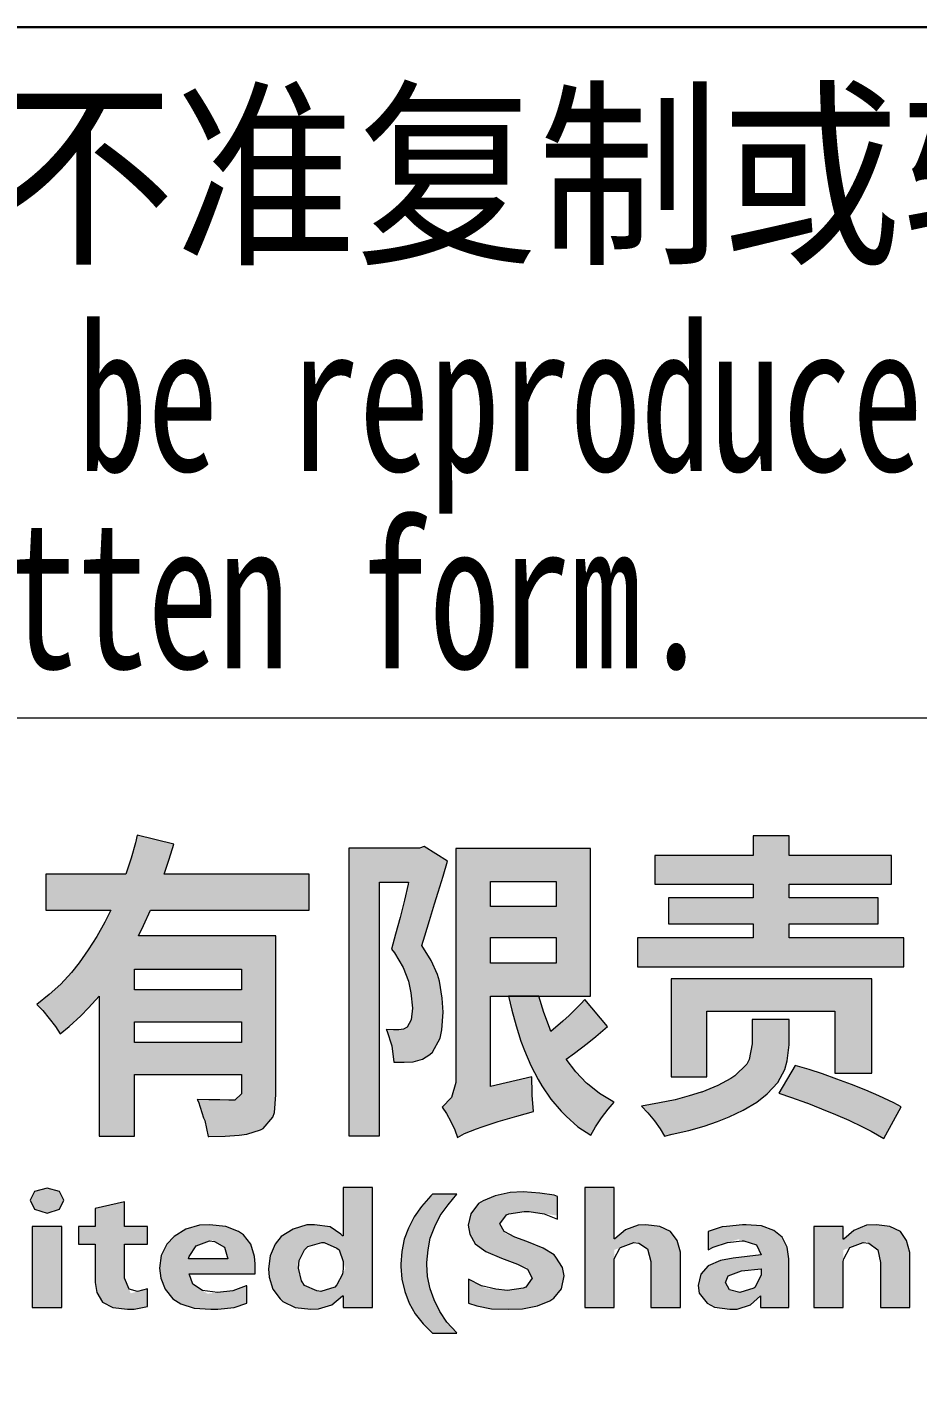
# Model space of a CAD drawing. Header units: millimetres. Extents: x 2135 to 2555, y 1580 to 1877.
# Drawn here: x 2503.31 to 2521.35, y 1627.4 to 1654.77 of the extents above; entities that cross this region are included whole.
import ezdxf
from ezdxf.enums import TextEntityAlignment as Align

# ---------------------------------------------------------------- set-up
doc = ezdxf.new("R2010")
doc.units = ezdxf.units.MM
for name, color, linetype, lineweight in [('1粗实线', 7, 'Continuous', 30), ('7文本', 2, 'Continuous', 18), ('8标注', 3, 'Continuous', 18), ('9图表', 4, 'Continuous', 18)]:
    doc.layers.add(name, color=color, linetype=linetype, lineweight=lineweight)
doc.layers.add('LOGO 1', color=7, linetype='Continuous', true_color=0x1e2380)
doc.styles.add('lanpec', font='bpec_e.shx', dxfattribs={"width": 0.75, "bigfont": 'hztxt.shx'})
doc.styles.add('黑体', font='simhei.ttf', dxfattribs={"width": 1.5})

# ---------------------------------------------------------------- blocks, each defined once
blk = doc.blocks.new('蓝滨LOGO')
at = {"layer": 'LOGO 1'}
h = blk.add_hatch(color=256, dxfattribs=at)
h.dxf.hatch_style = 1
h.paths.add_polyline_path([(72.174, 8.293), (69.387, 8.293), (69.49, 8.5), (69.629, 8.81), (72.845, 8.81), (72.845, 9.537), (69.908, 9.537), (70.011, 9.847), (70.104, 10.147), (69.361, 10.327), (69.325, 10.177), (69.237, 9.863), (69.129, 9.537), (67.508, 9.537), (67.508, 8.81), (68.829, 8.81), (68.705, 8.567), (68.545, 8.278), (68.37, 8.004), (68.184, 7.746), (68.029, 7.55), (67.812, 7.313), (67.575, 7.101), (67.327, 6.9), (67.451, 6.776), (67.575, 6.616), (67.704, 6.451), (67.797, 6.306), (67.983, 6.451), (68.22, 6.668), (68.375, 6.828), (68.592, 7.07), (68.592, 4.231), (69.304, 4.231), (69.304, 5.48), (71.472, 5.48), (71.472, 5.088), (71.338, 4.959), (71.219, 4.959), (71.033, 4.964), (70.811, 4.969), (70.579, 4.975), (70.6, 4.923), (70.708, 4.603), (70.729, 4.546), (70.796, 4.226), (70.811, 4.226), (71.142, 4.231), (71.425, 4.247), (71.58, 4.267), (71.859, 4.355), (71.911, 4.386), (72.112, 4.613), (72.143, 4.711), (72.174, 5.067)])
h.paths.add_polyline_path([(69.304, 7.612), (71.472, 7.612), (71.472, 7.194), (69.304, 7.194)], flags=16)
h.paths.add_polyline_path([(69.304, 6.549), (71.472, 6.549), (71.472, 6.126), (69.304, 6.126)], flags=16)
h = blk.add_hatch(color=256, dxfattribs=at)
h.dxf.hatch_style = 1
h.paths.add_polyline_path([(84.902, 8.252), (82.575, 8.252), (82.575, 8.531), (84.381, 8.531), (84.381, 9.063), (82.575, 9.063), (82.575, 9.336), (84.65, 9.336), (84.65, 9.919), (82.575, 9.919), (82.575, 10.317), (81.847, 10.317), (81.847, 9.919), (79.854, 9.919), (79.854, 9.336), (81.847, 9.336), (81.847, 9.063), (80.128, 9.063), (80.128, 8.531), (81.847, 8.531), (81.847, 8.252), (79.503, 8.252), (79.503, 7.659), (84.902, 7.659)])
h.paths.add_polyline_path([(84.252, 7.416), (80.185, 7.416), (80.185, 5.429), (80.907, 5.429), (80.907, 6.766), (83.504, 6.766), (83.504, 5.506), (84.252, 5.506)])
h.paths.add_polyline_path([(82.575, 6.079), (82.575, 6.595), (81.826, 6.595), (81.826, 6.1), (81.764, 5.785), (81.718, 5.687), (81.475, 5.455), (81.393, 5.398), (81.134, 5.258), (80.804, 5.124), (80.794, 5.124), (80.551, 5.047), (80.267, 4.969), (79.947, 4.902), (79.586, 4.84), (79.715, 4.701), (79.849, 4.541), (79.963, 4.376), (80.051, 4.231), (80.205, 4.267), (80.546, 4.345), (80.851, 4.433), (81.124, 4.526), (81.362, 4.624), (81.645, 4.758), (81.919, 4.918), (82.131, 5.088), (82.347, 5.32), (82.487, 5.584), (82.533, 5.754)])
h.paths.add_polyline_path([(83.839, 5.279), (83.545, 5.388), (83.251, 5.491), (82.982, 5.578), (82.698, 5.661), (82.368, 5.098), (82.621, 5.016), (82.926, 4.902), (82.936, 4.902), (83.23, 4.784), (83.519, 4.67), (83.788, 4.551), (84.066, 4.422), (84.237, 4.329), (84.495, 4.185), (84.846, 4.825), (84.696, 4.907), (84.397, 5.047), (84.133, 5.16)])
h = blk.add_hatch(color=256, dxfattribs=at)
h.dxf.hatch_style = 1
h.paths.add_polyline_path([(75.488, 7.37), (75.446, 7.504), (75.317, 7.793), (75.132, 8.097), (75.193, 8.288), (75.286, 8.598), (75.39, 8.939), (75.462, 9.176), (75.56, 9.496), (75.648, 9.806), (75.178, 10.1), (75.085, 10.069), (73.65, 10.069), (73.65, 4.236), (74.275, 4.236), (74.275, 9.377), (74.858, 9.377), (74.853, 9.336), (74.781, 9.016), (74.698, 8.686), (74.693, 8.66), (74.6, 8.324), (74.517, 8.02), (74.574, 7.943), (74.75, 7.648), (74.858, 7.37), (74.91, 7.137), (74.941, 6.822), (74.915, 6.59), (74.832, 6.44), (74.76, 6.399), (74.667, 6.384), (74.553, 6.384), (74.409, 6.394), (74.419, 6.373), (74.522, 6.059), (74.564, 5.728), (74.77, 5.728), (74.956, 5.738), (75.142, 5.79), (75.292, 5.883), (75.348, 5.935), (75.503, 6.219), (75.539, 6.384), (75.565, 6.74), (75.544, 7.029)])
h.paths.add_polyline_path([(78.548, 10.059), (75.823, 10.059), (75.823, 5.382), (75.823, 5.315), (75.73, 5.016), (75.544, 4.815), (75.632, 4.691), (75.72, 4.526), (75.797, 4.355), (75.854, 4.205), (75.993, 4.283), (76.236, 4.381), (76.355, 4.422), (76.675, 4.526), (76.773, 4.551), (77.057, 4.634), (77.392, 4.727), (77.366, 5.062), (77.366, 5.104), (77.361, 5.434), (76.525, 5.233), (76.525, 7.065), (76.886, 7.065), (77.501, 7.065), (78.548, 7.065)])
h.paths.add_polyline_path([(76.525, 7.736), (76.525, 8.257), (77.852, 8.257), (77.852, 7.736)], flags=16)
h.paths.add_polyline_path([(76.525, 8.887), (76.525, 9.393), (77.852, 9.393), (77.852, 8.887)], flags=16)
h.paths.add_polyline_path([(78.481, 6.11), (78.657, 6.249), (78.894, 6.451), (78.435, 6.998), (78.352, 6.91), (78.115, 6.678), (77.986, 6.559), (77.748, 6.353), (77.717, 6.43), (77.604, 6.735), (77.501, 7.065), (76.886, 7.065), (76.954, 6.786), (77.041, 6.466), (77.139, 6.157), (77.212, 5.966), (77.341, 5.661), (77.49, 5.377), (77.563, 5.248), (77.748, 4.98), (77.955, 4.737), (78.053, 4.634), (78.29, 4.422), (78.554, 4.247), (78.652, 4.422), (78.77, 4.603), (78.905, 4.778), (79.029, 4.918), (79.003, 4.933), (78.734, 5.093), (78.487, 5.289), (78.471, 5.305), (78.254, 5.532), (78.053, 5.79), (78.223, 5.914)])
h = blk.add_hatch(color=256, dxfattribs=at)
h.dxf.hatch_style = 1
h.paths.add_polyline_path([(62.051, 0.755), (62.051, 1.161), (60.981, 1.161), (60.981, 3.054), (60.372, 3.054), (60.372, 0.755)])
h.paths.add_polyline_path([(62.975, 2.4), (62.378, 2.4), (62.378, 0.755), (62.975, 0.755)])
h.paths.add_polyline_path([(62.682, 2.671), (62.93, 2.749), (63.031, 2.93), (62.93, 3.11), (62.682, 3.178), (62.434, 3.11), (62.333, 2.93), (62.434, 2.749)])
h.paths.add_polyline_path([(63.516, 0.755), (64.113, 0.755), (64.113, 1.668), (64.113, 1.934), (64.511, 2.083), (64.755, 1.961), (64.823, 1.702), (64.823, 0.755), (65.42, 0.755), (65.42, 1.679), (65.42, 1.912), (65.519, 1.955), (65.521, 1.961), (65.533, 1.961), (65.834, 2.092), (66.062, 1.949), (66.13, 1.69), (66.13, 0.755), (66.727, 0.755), (66.727, 1.859), (66.671, 2.107), (66.536, 2.299), (66.333, 2.4), (66.062, 2.434), (65.826, 2.411), (65.567, 2.31), (65.364, 2.13), (65.285, 2.242), (65.071, 2.389), (64.778, 2.434), (64.699, 2.434), (64.406, 2.366), (64.327, 2.321), (64.113, 2.141), (64.113, 2.4), (63.516, 2.4)])
h.paths.add_polyline_path([(67.831, 2.4), (67.234, 2.4), (67.234, 0.755), (67.831, 0.755)])
h.paths.add_polyline_path([(67.538, 2.671), (67.786, 2.749), (67.876, 2.93), (67.786, 3.11), (67.538, 3.178), (67.279, 3.11), (67.189, 2.93), (67.279, 2.749)])
h.paths.add_polyline_path([(69.105, 2.04), (69.567, 2.04), (69.567, 2.4), (69.105, 2.4), (69.105, 2.896), (68.507, 2.761), (68.507, 2.4), (68.169, 2.4), (68.169, 2.04), (68.507, 2.04), (68.507, 1.262), (68.541, 1.059), (68.654, 0.868), (68.868, 0.755), (69.161, 0.721), (69.296, 0.721), (69.567, 0.778), (69.567, 1.138), (69.228, 1.044), (69.105, 1.352)])
h.paths.add_polyline_path([(69.814, 1.555), (69.837, 1.352), (69.927, 1.127), (70.085, 0.935), (70.243, 0.834), (70.513, 0.744), (70.851, 0.721), (70.998, 0.721), (71.324, 0.755), (71.583, 0.845), (71.583, 1.194), (71.572, 1.194), (71.302, 1.093), (70.785, 1.038), (70.491, 1.228), (70.412, 1.442), (71.752, 1.442), (71.752, 1.645), (71.741, 1.792), (71.662, 2.04), (71.516, 2.231), (71.414, 2.299), (71.155, 2.4), (70.829, 2.434), (70.626, 2.423), (70.344, 2.344), (70.107, 2.197), (69.961, 2.04), (69.848, 1.814)])
h.paths.add_polyline_path([(70.558, 2.006), (70.877, 2.125), (71.133, 1.983), (71.2, 1.747), (70.381, 1.747)], flags=16)
h.paths.add_polyline_path([(72.034, 1.375), (72.113, 1.127), (72.26, 0.935), (72.316, 0.879), (72.564, 0.755), (72.879, 0.721), (73.037, 0.732), (73.307, 0.811), (73.533, 1.001), (73.533, 0.755), (74.13, 0.755), (74.13, 3.189), (73.533, 3.189), (73.533, 2.209), (73.522, 2.209), (73.488, 2.242), (73.274, 2.389), (72.958, 2.434), (72.8, 2.434), (72.519, 2.344), (72.282, 2.197), (72.158, 2.04), (72.057, 1.803), (72.023, 1.544)])
h.paths.add_polyline_path([(73.132, 2.081), (73.448, 1.943), (73.581, 1.545), (73.389, 1.18), (73.05, 1.072), (72.702, 1.23), (72.61, 1.652), (72.785, 1.984)], flags=16)
h = blk.add_hatch(color=256, dxfattribs=at)
h.dxf.hatch_style = 1
h.paths.add_polyline_path([(74.705, 1.589), (74.727, 1.33), (74.783, 1.082), (74.874, 0.845), (74.998, 0.631), (75.155, 0.428), (75.347, 0.237), (75.841, 0.237), (75.545, 0.568), (75.328, 1.024), (75.245, 1.386), (75.233, 1.656), (75.27, 2.08), (75.449, 2.55), (75.82, 3.054), (75.347, 3.054), (75.313, 3.02), (75.122, 2.806), (74.975, 2.592), (74.862, 2.366), (74.772, 2.141), (74.727, 1.893), (74.705, 1.634)])
h.paths.add_polyline_path([(76.859, 2.655), (77.258, 2.712), (77.882, 2.619), (77.882, 3.009), (77.815, 3.031), (77.522, 3.076), (77.184, 3.099), (76.924, 3.087), (76.62, 3.02), (76.372, 2.918), (76.282, 2.862), (76.124, 2.659), (76.068, 2.423), (76.102, 2.242), (76.214, 2.051), (76.429, 1.893), (76.744, 1.758), (77.259, 1.563), (77.364, 1.352), (77.229, 1.156), (76.868, 1.104), (76.432, 1.146), (76.079, 1.33), (76.079, 0.845), (76.248, 0.789), (76.541, 0.732), (76.891, 0.721), (77.172, 0.732), (77.476, 0.789), (77.724, 0.89), (77.803, 0.947), (77.961, 1.138), (78.017, 1.397), (77.984, 1.566), (77.848, 1.78), (77.815, 1.825), (77.589, 1.961), (77.262, 2.096), (76.826, 2.255), (76.71, 2.456)])
h.paths.add_polyline_path([(79.031, 3.189), (78.434, 3.189), (78.434, 0.755), (79.031, 0.755), (79.031, 1.69), (79.031, 1.925), (79.478, 2.093), (79.707, 1.949), (79.775, 1.69), (79.775, 0.755), (80.372, 0.755), (80.372, 1.882), (80.305, 2.118), (80.169, 2.299), (79.955, 2.4), (79.674, 2.434), (79.516, 2.423), (79.257, 2.332), (79.031, 2.143)])
h.paths.add_polyline_path([(80.789, 1.431), (80.733, 1.206), (80.755, 1.048), (80.913, 0.845), (81.06, 0.766), (81.375, 0.721), (81.522, 0.721), (81.792, 0.811), (81.995, 0.992), (81.995, 0.755), (82.569, 0.755), (82.569, 1.747), (82.536, 1.983), (82.434, 2.186), (82.265, 2.321), (82.017, 2.411), (81.702, 2.434), (81.634, 2.434), (81.307, 2.4), (81.217, 2.389), (80.936, 2.299), (80.936, 1.952), (81.548, 2.14), (81.916, 2.028), (82.006, 1.825), (81.443, 1.758), (81.184, 1.713), (80.936, 1.6)])
h.paths.add_polyline_path([(81.86, 1.149), (81.882, 1.161), (81.995, 1.386), (82.006, 1.42), (82.006, 1.544), (81.612, 1.499), (81.341, 1.397), (81.285, 1.262), (81.364, 1.116), (81.578, 1.059)], flags=16)
h.paths.add_polyline_path([(83.077, 0.755), (83.674, 0.755), (83.674, 1.921), (84.144, 2.098), (84.372, 1.927), (84.429, 1.668), (84.429, 0.755), (85.026, 0.755), (85.026, 1.871), (84.958, 2.118), (84.834, 2.299), (84.62, 2.4), (84.35, 2.434), (84.147, 2.423), (83.888, 2.321), (83.674, 2.131), (83.674, 2.4), (83.077, 2.4)])
h.paths.add_polyline_path([(85.431, 1.375), (85.51, 1.138), (85.657, 0.935), (85.713, 0.89), (85.961, 0.755), (86.277, 0.721), (86.446, 0.732), (86.716, 0.823), (86.919, 0.992), (86.955, 0.992), (86.873, 0.55), (86.558, 0.383), (86.22, 0.335), (85.6, 0.427), (85.6, 0.079), (85.634, 0.068), (85.916, 0.011), (86.265, -0.011), (86.367, -0.011), (86.693, 0.023), (86.975, 0.101), (87.2, 0.237), (87.223, 0.259), (87.392, 0.44), (87.493, 0.665), (87.527, 0.935), (87.527, 2.4), (86.93, 2.4), (86.93, 2.197), (86.919, 2.197), (86.885, 2.242), (86.648, 2.389), (86.344, 2.434), (86.186, 2.434), (85.905, 2.355), (85.679, 2.197), (85.544, 2.028), (85.454, 1.803), (85.42, 1.532)])
h.paths.add_polyline_path([(86.003, 1.655), (86.176, 1.982), (86.529, 2.081), (86.841, 1.945), (86.975, 1.544), (86.789, 1.172), (86.442, 1.074), (86.1, 1.23)], flags=16)
h.paths.add_polyline_path([(88.665, 3.189), (88.068, 3.189), (88.068, 0.755), (88.665, 0.755), (88.665, 1.69), (88.665, 1.925), (89.103, 2.09), (89.341, 1.949), (89.409, 1.69), (89.409, 0.755), (90.006, 0.755), (90.006, 1.769), (89.995, 1.882), (89.927, 2.118), (89.792, 2.299), (89.589, 2.4), (89.308, 2.434), (89.15, 2.423), (88.891, 2.332), (88.665, 2.143)])
h.paths.add_polyline_path([(92.192, 1.747), (92.17, 1.983), (92.068, 2.186), (91.899, 2.321), (91.651, 2.411), (91.336, 2.434), (91.268, 2.434), (90.941, 2.4), (90.851, 2.389), (90.57, 2.299), (90.57, 1.951), (91.172, 2.143), (91.55, 2.028), (91.629, 1.825), (91.065, 1.758), (90.806, 1.713), (90.558, 1.6), (90.412, 1.431), (90.367, 1.206), (90.389, 1.048), (90.536, 0.845), (90.693, 0.766), (91.009, 0.721), (91.144, 0.721), (91.415, 0.811), (91.629, 1.002), (91.629, 0.755), (92.192, 0.755)])
h.paths.add_polyline_path([(91.629, 1.544), (91.629, 1.42), (91.629, 1.193), (91.055, 1.009), (90.868, 1.357), (91.246, 1.499)], flags=16)
h.paths.add_polyline_path([(93.296, 2.4), (92.699, 2.4), (92.699, 0.755), (93.296, 0.755)])
h.paths.add_polyline_path([(92.755, 3.11), (92.654, 2.93), (92.755, 2.749), (93.003, 2.671), (93.251, 2.749), (93.353, 2.93), (93.251, 3.11), (93.003, 3.178)])
h.paths.add_polyline_path([(94.141, 1.116), (93.991, 0.74), (93.639, 0.237), (94.085, 0.237), (94.31, 0.462), (94.468, 0.676), (94.581, 0.89), (94.671, 1.127), (94.716, 1.375), (94.739, 1.634), (94.739, 1.69), (94.716, 1.949), (94.648, 2.186), (94.558, 2.423), (94.434, 2.637), (94.277, 2.851), (94.085, 3.054), (93.601, 3.054), (93.623, 3.02), (93.9, 2.69), (94.137, 2.218), (94.198, 1.882), (94.217, 1.45)])
at = {"color": 164, "lineweight": 0}
for points in [[(69.361, 10.327), (69.325, 10.177), (69.237, 9.863), (69.129, 9.537), (67.508, 9.537), (67.508, 8.81), (68.829, 8.81), (68.705, 8.567), (68.545, 8.278), (68.37, 8.004), (68.184, 7.746)], [(70.6, 4.923), (70.708, 4.603), (70.729, 4.546), (70.796, 4.226), (70.811, 4.226), (71.142, 4.231), (71.425, 4.247), (71.58, 4.267), (71.859, 4.355), (71.911, 4.386), (72.112, 4.613), (72.143, 4.711), (72.174, 5.067), (72.174, 8.293), (69.387, 8.293), (69.49, 8.5), (69.629, 8.81), (72.845, 8.81), (72.845, 9.537), (69.908, 9.537), (70.011, 9.847), (70.104, 10.147), (69.361, 10.327)], [(75.178, 10.1), (75.085, 10.069), (73.65, 10.069), (73.65, 4.236), (74.275, 4.236), (74.275, 9.377), (74.858, 9.377)], [(75.56, 9.496), (75.648, 9.806), (75.178, 10.1)], [(78.548, 10.059), (75.823, 10.059), (75.823, 5.382), (75.823, 5.315), (75.73, 5.016), (75.544, 4.815), (75.632, 4.691), (75.72, 4.526), (75.797, 4.355), (75.854, 4.205), (75.993, 4.283), (76.236, 4.381), (76.355, 4.422), (76.675, 4.526), (76.773, 4.551), (77.057, 4.634), (77.392, 4.727), (77.366, 5.062), (77.366, 5.104)], [(78.548, 7.065), (78.548, 10.059)], [(74.858, 9.377), (74.853, 9.336), (74.781, 9.016), (74.698, 8.686), (74.693, 8.66), (74.6, 8.324), (74.517, 8.02), (74.574, 7.943), (74.75, 7.648), (74.858, 7.37), (74.91, 7.137), (74.941, 6.822), (74.915, 6.59), (74.832, 6.44), (74.76, 6.399), (74.667, 6.384), (74.553, 6.384)], [(75.539, 6.384), (75.565, 6.74), (75.544, 7.029), (75.488, 7.37), (75.446, 7.504), (75.317, 7.793), (75.132, 8.097), (75.193, 8.288), (75.286, 8.598), (75.39, 8.939), (75.462, 9.176), (75.56, 9.496)], [(76.525, 8.887), (76.525, 9.393), (77.852, 9.393)], [(77.852, 9.393), (77.852, 8.887), (76.525, 8.887)], [(76.525, 7.736), (76.525, 8.257), (77.852, 8.257)], [(77.852, 8.257), (77.852, 7.736), (76.525, 7.736)], [(68.184, 7.746), (68.029, 7.55), (67.812, 7.313), (67.575, 7.101)], [(69.304, 7.194), (69.304, 7.612), (71.472, 7.612)], [(71.472, 7.612), (71.472, 7.194), (69.304, 7.194)], [(84.252, 7.416), (80.185, 7.416), (80.185, 5.429), (80.907, 5.429), (80.907, 6.766), (83.504, 6.766)], [(83.504, 6.766), (83.504, 5.506), (84.252, 5.506), (84.252, 7.416)], [(83.504, 6.766), (83.504, 5.506), (84.252, 5.506), (84.252, 7.416)], [(67.575, 7.101), (67.327, 6.9), (67.451, 6.776), (67.575, 6.616), (67.704, 6.451), (67.797, 6.306), (67.983, 6.451), (68.22, 6.668), (68.375, 6.828), (68.592, 7.07)], [(68.592, 7.07), (68.592, 4.231), (69.304, 4.231), (69.304, 5.48), (71.472, 5.48)], [(76.525, 5.233), (76.525, 7.065), (76.886, 7.065), (77.501, 7.065), (78.548, 7.065)], [(77.501, 7.065), (76.886, 7.065), (76.954, 6.786), (77.041, 6.466), (77.139, 6.157), (77.212, 5.966), (77.341, 5.661), (77.49, 5.377), (77.563, 5.248), (77.748, 4.98), (77.955, 4.737), (78.053, 4.634), (78.29, 4.422), (78.554, 4.247), (78.652, 4.422), (78.77, 4.603), (78.905, 4.778), (79.029, 4.918), (79.003, 4.933), (78.734, 5.093), (78.487, 5.289), (78.471, 5.305), (78.254, 5.532), (78.053, 5.79), (78.223, 5.914), (78.481, 6.11), (78.657, 6.249)], [(77.748, 6.353), (77.717, 6.43), (77.604, 6.735), (77.501, 7.065)], [(78.435, 6.998), (78.352, 6.91), (78.115, 6.678), (77.986, 6.559), (77.748, 6.353)], [(78.657, 6.249), (78.894, 6.451), (78.435, 6.998)], [(69.304, 6.126), (69.304, 6.549), (71.472, 6.549)], [(71.472, 6.549), (71.472, 6.126), (69.304, 6.126)], [(74.667, 6.384), (74.553, 6.384), (74.409, 6.394)], [(74.409, 6.394), (74.419, 6.373), (74.522, 6.059), (74.522, 6.059), (74.564, 5.728), (74.77, 5.728), (74.956, 5.738), (75.142, 5.79), (75.292, 5.883), (75.348, 5.935), (75.503, 6.219), (75.539, 6.384)], [(71.472, 5.48), (71.472, 5.088), (71.338, 4.959), (71.219, 4.959)], [(77.361, 5.434), (76.525, 5.233)], [(77.366, 5.104), (77.361, 5.434)], [(71.219, 4.959), (71.033, 4.964), (70.811, 4.969), (70.579, 4.975)], [(70.579, 4.975), (70.6, 4.923)]]:
    blk.add_lwpolyline(points, dxfattribs=at)
for points in [[(82.575, 10.317), (81.847, 10.317), (81.847, 9.919), (79.854, 9.919), (79.854, 9.336), (81.847, 9.336), (81.847, 9.063), (80.128, 9.063), (80.128, 8.531), (81.847, 8.531), (81.847, 8.252), (79.503, 8.252), (79.503, 7.659), (84.902, 7.659), (84.902, 8.252), (82.575, 8.252), (82.575, 8.531), (84.381, 8.531), (84.381, 9.063), (82.575, 9.063), (82.575, 9.336), (84.65, 9.336), (84.65, 9.919), (82.575, 9.919)], [(82.575, 6.595), (81.826, 6.595), (81.826, 6.1), (81.764, 5.785), (81.718, 5.687), (81.475, 5.455), (81.393, 5.398), (81.134, 5.258), (80.804, 5.124), (80.794, 5.124), (80.551, 5.047), (80.267, 4.969), (79.947, 4.902), (79.586, 4.84), (79.715, 4.701), (79.849, 4.541), (79.963, 4.376), (80.051, 4.231), (80.205, 4.267), (80.546, 4.345), (80.851, 4.433), (81.124, 4.526), (81.362, 4.624), (81.645, 4.758), (81.919, 4.918), (82.131, 5.088), (82.347, 5.32), (82.487, 5.584), (82.533, 5.754), (82.575, 6.079)], [(82.698, 5.661), (82.368, 5.098), (82.621, 5.016), (82.926, 4.902), (82.936, 4.902), (83.23, 4.784), (83.519, 4.67), (83.788, 4.551), (84.066, 4.422), (84.237, 4.329), (84.495, 4.185), (84.846, 4.825), (84.696, 4.907), (84.397, 5.047), (84.133, 5.16), (83.839, 5.279), (83.839, 5.279), (83.545, 5.388), (83.251, 5.491), (82.982, 5.578)]]:
    blk.add_lwpolyline(points, close=True, dxfattribs=at)
at = {"layer": 'LOGO 1', "color": 164, "lineweight": 0}
for points in [[(67.538, 3.178), (67.279, 3.11), (67.189, 2.93), (67.279, 2.749), (67.538, 2.671), (67.786, 2.749), (67.876, 2.93), (67.786, 3.11)], [(75.843, 3.054), (75.347, 3.054), (75.313, 3.02), (75.122, 2.806), (74.975, 2.592), (74.862, 2.366), (74.772, 2.141), (74.727, 1.893), (74.705, 1.634), (74.705, 1.589), (74.727, 1.33), (74.783, 1.082), (74.874, 0.845), (74.998, 0.631), (75.155, 0.428), (75.347, 0.237), (75.843, 0.237), (75.831, 0.248), (75.64, 0.462), (75.493, 0.676), (75.381, 0.913), (75.302, 1.138), (75.245, 1.386), (75.234, 1.634), (75.234, 1.668), (75.257, 1.927), (75.302, 2.163), (75.392, 2.4), (75.505, 2.625), (75.662, 2.84)], [(67.831, 2.4), (67.234, 2.4), (67.234, 0.755), (67.831, 0.755)]]:
    blk.add_lwpolyline(points, close=True, dxfattribs=at)
for points in [[(74.13, 3.189), (73.533, 3.189), (73.533, 2.209), (73.522, 2.209)], [(73.533, 0.992), (73.533, 0.755), (74.13, 0.755), (74.13, 3.189)], [(77.184, 3.099), (76.924, 3.087), (76.62, 3.02), (76.372, 2.918), (76.282, 2.862)], [(77.206, 2.704), (77.307, 2.704), (77.612, 2.659), (77.882, 2.547), (77.882, 3.009), (77.815, 3.031), (77.522, 3.076), (77.184, 3.099)], [(79.031, 3.189), (78.434, 3.189), (78.434, 0.755), (79.031, 0.755), (79.031, 1.69), (79.031, 1.747), (79.144, 1.961), (79.155, 1.972), (79.426, 2.073)], [(79.031, 2.152), (79.031, 3.189)], [(69.105, 2.896), (68.507, 2.761), (68.507, 2.4), (68.169, 2.4), (68.169, 2.04), (68.507, 2.04), (68.507, 1.262), (68.541, 1.059)], [(69.364, 1.082), (69.195, 1.127), (69.105, 1.352), (69.105, 2.04), (69.567, 2.04), (69.567, 2.4), (69.105, 2.4), (69.105, 2.896)], [(76.282, 2.862), (76.124, 2.659), (76.068, 2.423), (76.102, 2.242), (76.214, 2.051), (76.429, 1.893), (76.744, 1.758), (77.071, 1.634), (77.274, 1.532), (77.364, 1.352), (77.24, 1.172), (77.184, 1.149), (76.868, 1.104)], [(77.803, 0.947), (77.961, 1.138), (78.017, 1.397), (77.984, 1.566), (77.848, 1.78), (77.815, 1.825), (77.589, 1.961), (77.262, 2.096), (77.015, 2.186), (76.8, 2.299), (76.71, 2.456), (76.845, 2.637), (76.891, 2.659), (77.206, 2.704)], [(70.107, 2.197), (69.961, 2.04), (69.848, 1.814), (69.814, 1.555), (69.837, 1.352), (69.927, 1.127), (70.085, 0.935)], [(70.829, 2.434), (70.626, 2.423), (70.344, 2.344), (70.107, 2.197)], [(71.752, 1.645), (71.741, 1.792), (71.662, 2.04), (71.516, 2.231), (71.414, 2.299), (71.155, 2.4), (70.829, 2.434)], [(72.282, 2.197), (72.158, 2.04), (72.057, 1.803), (72.023, 1.544), (72.034, 1.375), (72.113, 1.127), (72.26, 0.935), (72.316, 0.879), (72.564, 0.755), (72.879, 0.721), (73.037, 0.732), (73.307, 0.811), (73.522, 0.992), (73.533, 0.992)], [(72.958, 2.434), (72.8, 2.434), (72.519, 2.344), (72.282, 2.197)], [(73.522, 2.209), (73.488, 2.242), (73.274, 2.389), (72.958, 2.434)], [(79.674, 2.434), (79.516, 2.423), (79.257, 2.332), (79.043, 2.152), (79.031, 2.152)], [(80.305, 2.118), (80.169, 2.299), (79.955, 2.4), (79.674, 2.434)], [(81.702, 2.434), (81.634, 2.434), (81.307, 2.4), (81.217, 2.389), (80.936, 2.299), (80.936, 1.927), (81.037, 1.983), (81.33, 2.073), (81.623, 2.107)], [(82.434, 2.186), (82.265, 2.321), (82.017, 2.411), (81.702, 2.434)], [(83.674, 2.4), (83.077, 2.4), (83.077, 0.755), (83.674, 0.755), (83.674, 1.69), (83.685, 1.747), (83.798, 1.961), (83.809, 1.972), (84.079, 2.073)], [(84.35, 2.434), (84.147, 2.423), (83.888, 2.321), (83.685, 2.141), (83.674, 2.141)], [(83.674, 2.141), (83.674, 2.4)], [(84.958, 2.118), (84.834, 2.299), (84.62, 2.4), (84.35, 2.434)], [(70.4, 1.747), (70.412, 1.792), (70.558, 2.006), (70.558, 2.006), (70.829, 2.107)], [(70.829, 2.107), (70.93, 2.096), (71.133, 1.983), (71.2, 1.747), (70.4, 1.747)], [(73.082, 1.082), (73.003, 1.093), (72.755, 1.206), (72.688, 1.296), (72.631, 1.555), (72.643, 1.713), (72.755, 1.927), (72.823, 1.994), (73.105, 2.073)], [(73.105, 2.073), (73.15, 2.073), (73.409, 1.961), (73.454, 1.927), (73.533, 1.69), (73.533, 1.544), (73.522, 1.431), (73.409, 1.217), (73.364, 1.172), (73.082, 1.082)], [(79.426, 2.073), (79.527, 2.062), (79.707, 1.949), (79.775, 1.69), (79.775, 0.755), (80.372, 0.755), (80.372, 1.769), (80.372, 1.882), (80.305, 2.118)], [(79.426, 2.073), (79.527, 2.062), (79.707, 1.949), (79.775, 1.69), (79.775, 0.755), (80.372, 0.755), (80.372, 1.769), (80.372, 1.882), (80.305, 2.118)], [(81.623, 2.107), (81.657, 2.107), (81.916, 2.028), (82.006, 1.825), (81.443, 1.758), (81.184, 1.713), (80.936, 1.6)], [(81.995, 0.992), (81.995, 0.755), (82.569, 0.755), (82.569, 1.747), (82.536, 1.983), (82.434, 2.186)], [(84.079, 2.073), (84.192, 2.062), (84.372, 1.927), (84.429, 1.668), (84.429, 0.755), (85.026, 0.755), (85.026, 1.758), (85.026, 1.871), (84.958, 2.118)], [(84.079, 2.073), (84.192, 2.062), (84.372, 1.927), (84.429, 1.668), (84.429, 0.755), (85.026, 0.755), (85.026, 1.758), (85.026, 1.871), (84.958, 2.118)], [(70.986, 1.059), (70.682, 1.104), (70.491, 1.228), (70.412, 1.442), (71.752, 1.442), (71.752, 1.645)], [(80.936, 1.6), (80.789, 1.431), (80.733, 1.206), (80.755, 1.048)], [(81.578, 1.059), (81.364, 1.116), (81.285, 1.262), (81.341, 1.397), (81.612, 1.499), (82.006, 1.544)], [(82.006, 1.544), (82.006, 1.42), (81.995, 1.386), (81.882, 1.161), (81.86, 1.149), (81.578, 1.059)], [(68.541, 1.059), (68.654, 0.868), (68.868, 0.755), (69.161, 0.721), (69.296, 0.721), (69.567, 0.778), (69.567, 1.138)], [(69.567, 1.138), (69.364, 1.082)], [(70.085, 0.935), (70.243, 0.834), (70.513, 0.744), (70.851, 0.721), (70.998, 0.721), (71.324, 0.755), (71.583, 0.845), (71.583, 1.194)], [(71.583, 1.194), (71.572, 1.194), (71.302, 1.093), (70.986, 1.059)], [(76.868, 1.104), (76.631, 1.127), (76.338, 1.194), (76.079, 1.33)], [(76.079, 1.33), (76.079, 0.845), (76.248, 0.789), (76.541, 0.732), (76.891, 0.721), (77.172, 0.732), (77.476, 0.789), (77.724, 0.89), (77.803, 0.947)], [(80.755, 1.048), (80.913, 0.845), (81.06, 0.766), (81.375, 0.721), (81.522, 0.721), (81.792, 0.811), (81.995, 0.992), (81.995, 0.992)]]:
    blk.add_lwpolyline(points, dxfattribs=at)
blk = doc.blocks.new('蓝滨、蓝科零件图标题栏模板')
at = {"layer": '1粗实线'}
blk.add_lwpolyline([(-180, 0), (0, 0), (0, 70), (-180, 70)], close=True, dxfattribs=at)
at = {"layer": '9图表'}
blk.add_line((-124, 56), (0, 56), dxfattribs=at)
at = {"layer": '8标注'}
blk.add_blockref('蓝滨LOGO', (-114, 43.291), dxfattribs=at)
at = {"layer": '7文本', "style": 'lanpec'}
for tag, height, width, p in [('设计证书号', 4, 0.7, (-15.5, 38.5, 0)), ('设计签名', 4, 0.75, (-155.5, 31.5, 0)), ('项目编号', 4, 0.75, (-15.5, 31.5, 0)), ('设计日期', 4, 0.75, (-134.5, 31.5, 0)), ('名称', 5, 0.75, (-84, 30)), ('校对签名', 4, 0.75, (-155.5, 24.5, 0)), ('校对日期', 4, 0.75, (-134.5, 24.5, 0)), ('规格', 5, 0.75, (-84, 24)), ('产品编号', 4, 0.75, (-15.5, 24.5, 0)), ('审核签名', 4, 0.75, (-155.5, 17.5, 0)), ('审核日期', 4, 0.75, (-134.5, 17.5, 0)), ('设计阶段', 4, 0.75, (-15.5, 17.5, 0)), ('材料', 4, 0.75, (-54, 10.5, 0)), ('图幅', 4, 0.75, (-25.5, 10.5, 0)), ('比例', 4, 0.75, (-5, 10.5, 0)), ('重量', 4, 0.75, (-50.5, 3.5, 0)), ('REV', 3, 0.75, (-25.5, 3.5, 0))]:
    blk.add_attdef(tag, text='', height=height, dxfattribs=dict(at, width=width)).set_placement(p, align=Align.MIDDLE_CENTER)
at = {"layer": '7文本', "style": 'lanpec', "width": 0.75}
for tag, p in [('图号', (-110.5, 10.5)), ('文件编号', (-110.5, 3.5, 0))]:
    blk.add_attdef(tag, text='', height=4, dxfattribs=at).set_placement(p, align=Align.MIDDLE_LEFT)
at = {"layer": '9图表', "style": '黑体'}
for s, width, p in [('本文件产权属LANPEC所有,未经LANPEC书面许可不准复制或转让第三方。', 0.9, (-123, 67)), ('This document is the property of LANPEC. It shall not be reproduced or transfered', 0.7, (-123, 62.5)), ("to any other party without LANPEC's permission in written form.", 0.7, (-123, 58.5))]:
    blk.add_text(s, height=3, dxfattribs=dict(at, width=width)).set_placement(p, align=Align.MIDDLE_LEFT)

msp = doc.modelspace()

# ---------------------------------------------------------------- block references
at = {"layer": '8标注'}
msp.add_blockref('蓝滨、蓝科零件图标题栏模板', (2550.182, 1584.765), dxfattribs=at)

doc.saveas('drawing.dxf')
